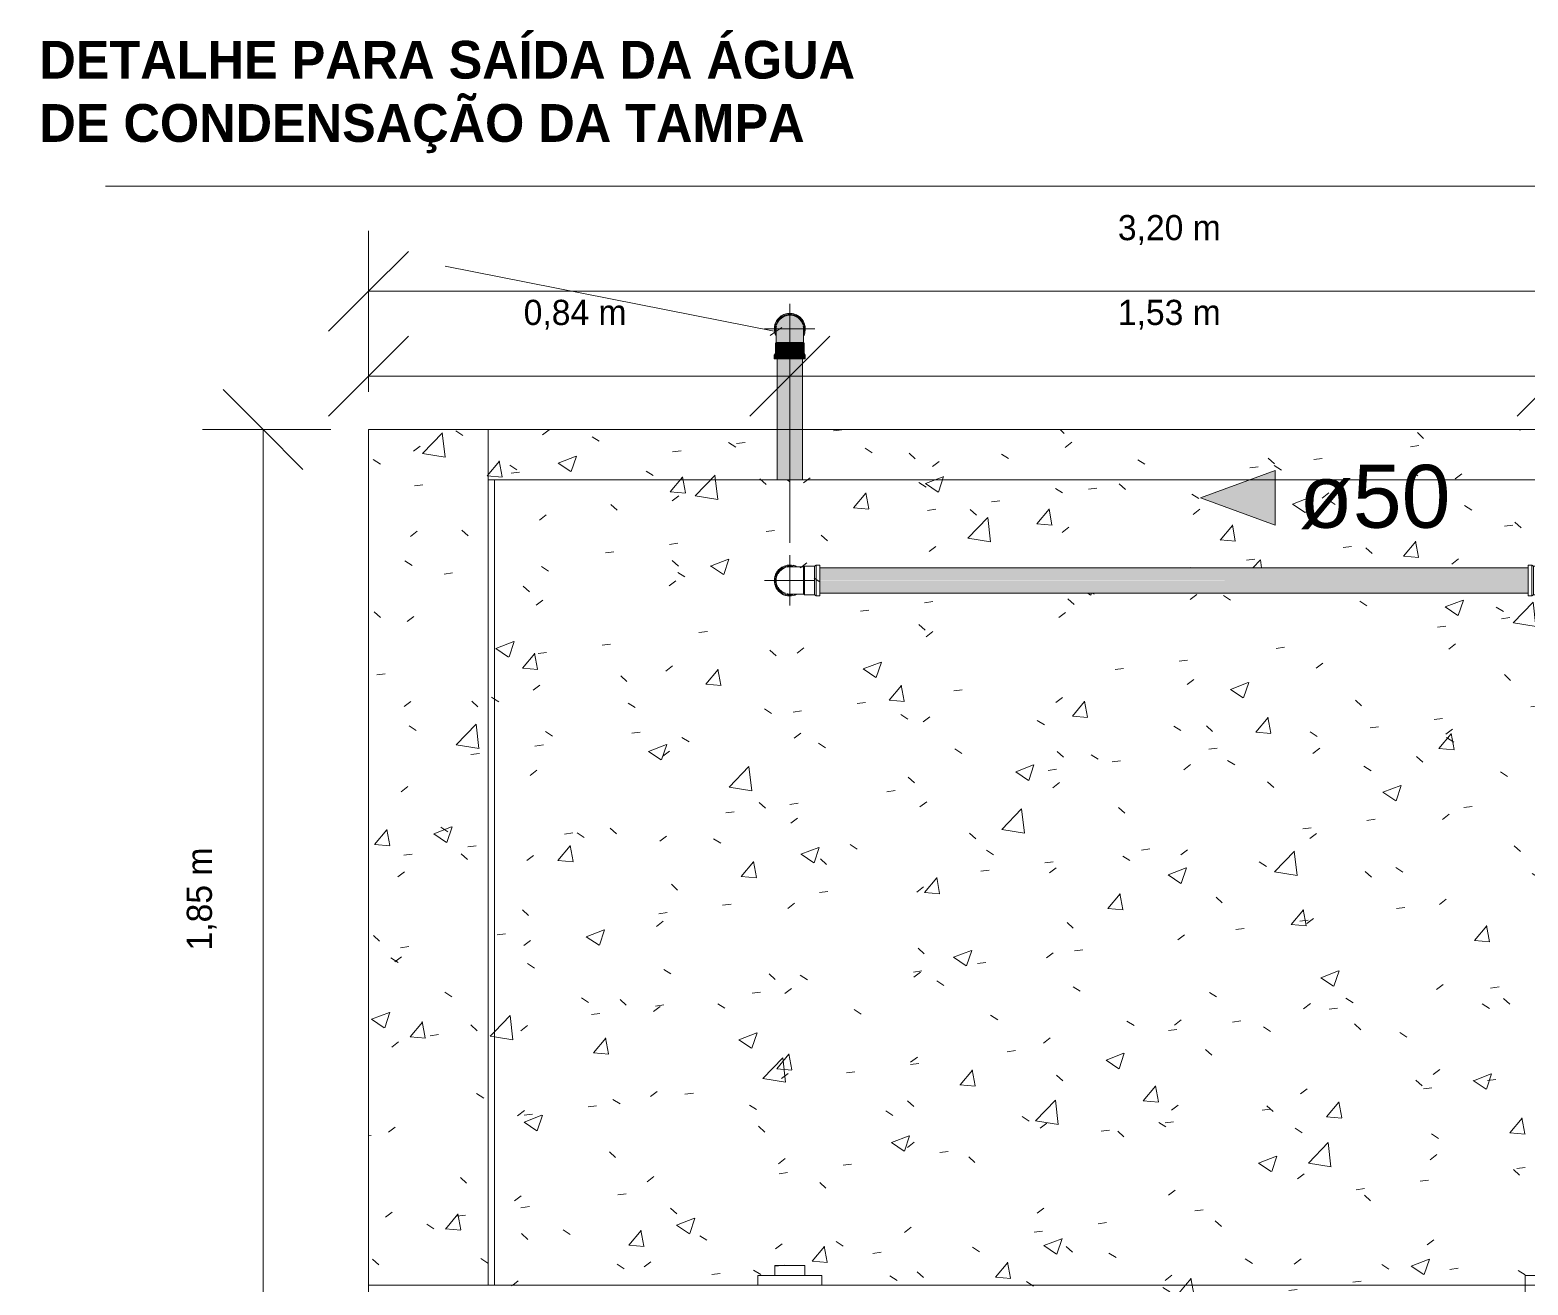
# Model space of a CAD drawing. Header units: metres. Extents: x 147 to 427, y -16 to 162.
# Drawn here: x 198.416 to 201.394, y 4.9 to 7.394 of the extents above; entities that cross this region are included whole.
import ezdxf

# ---------------------------------------------------------------- set-up
doc = ezdxf.new("R2010")
doc.units = ezdxf.units.M
for name, color, linetype, lineweight in [('A-ANNO-DIMS', 7, 'Continuous', 5), ('A-ANNO-DIMS-50', 7, 'Continuous', 5), ('A-DETL', 7, 'Continuous', 5), ('A-DETL-GENF', 7, 'Continuous', 5), ('A-WALL', 7, 'Continuous', 9), ('G-ANNO-TEXT', 7, 'Continuous', 5), ('P-PIPE', 7, 'Continuous', 5), ('P-PIPE-CNTR', 7, 'Continuous', 5), ('P-PIPE-IDEN', 7, 'Continuous', 5)]:
    doc.layers.add(name, color=color, linetype=linetype, lineweight=lineweight)
doc.layers.add('A-FLOR', color=7, linetype='Continuous', lineweight=9, true_color=0x007f00)
doc.styles.add('Arial_25', font='arial.ttf', dxfattribs={"height": 0.125})
doc.styles.add('Century Gothic', font='GOTHIC.TTF', dxfattribs={"height": 0.05})
doc.styles.add('Century Gothic_B_1', font='GOTHICB.TTF', dxfattribs={"height": 0.075})
doc.dimstyles.new('Setores_1_mm', dxfattribs={"dimscale": 0.3048, "dimtxt": 0.052208, "dimasz": 0.520833, "dimexe": 0.393701, "dimexo": 0.246063, "dimgap": 0.287073, "dimtad": 1, "dimrnd": 0.01, "dimzin": 0, "dimdsep": 46, "dimtxsty": 'Century Gothic', "dimblk1": 'OBLIQUE', "dimblk2": 'OBLIQUE', "dimsah": 1, "dimcen": 0.09, "dimazin": 0, "dimtfac": 1, "dimtdec": 4, "dimtix": 1, "dimtmove": 0, "dimatfit": 3, "dimfxl": 1, "dimtvp": 1, "dimtolj": 1, "dimtzin": 0, "dimarcsym": 2})
pattern_1 = [(50, (200.61668, 3.387), (0.364365, -0.031877), [0.0381, -0.4191]), (355, (200.6167, 3.387), (-0.070485, 0.382117), [0.03048, -0.33528]), (100.451, (200.64668, 3.385), (0.293886, 0.35023), [0.03238, -0.35618]), (46.184, (200.6167, 3.489), (0.54216, -0.084084), [0.05715, -0.62865]), (96.636, (200.6617, 3.482), (0.474805, 0.494854), [0.04857, -0.53427]), (351.184, (200.6167, 3.489), (0.47481, 0.49485), [0.04572, -0.50292]), (21, (200.66668, 3.464), (0.303226, -0.204528), [0.0381, -0.4191]), (326, (200.6667, 3.464), (0.123607, 0.36838), [0.03048, -0.33528]), (71.451, (200.69268, 3.447), (0.426833, 0.16384), [0.03238, -0.35618]), (37.5, (200.61668, 3.387), (0.0061807, 0.169108), [0.01676, -0.31445, 0.01676, -0.3236, -0.33655]), (37.5, (200.61668, 3.387), (0.0061807, 0.169108), [-0.67158, 0.01676, -0.31979]), (7.5, (200.61668, 3.387), (0.133641, 0.200358), [0.01676, -0.17729, 0.01676, -0.30683, -0.12827]), (7.5, (200.61668, 3.387), (0.133641, 0.200358), [-0.51765, 0.01676, -0.11151]), (327.5, (200.50268, 3.387), (0.2711816, -0.0114606), [0.01676, -0.11024, 0.01676, -0.37948, -0.52578]), (327.5, (200.50268, 3.387), (0.2711816, -0.0114606), [-0.52324, 0.01676, -0.50902]), (317.5, (200.45168, 3.387), (0.296258, 0.05085), [0.01676, -0.14834, 0.01676, -0.24638, -0.37338]), (317.5, (200.45168, 3.387), (0.296258, 0.05085), [-0.42824, 0.01676, -0.35662])]

# ---------------------------------------------------------------- blocks, each defined once
blk = doc.blocks.new('Joelho 45_90 - Agua Fria_Soldavel - MEP - Tigre - Standard-V123-FF')
at = {"layer": 'P-PIPE'}
for p, q in [((94.5086, 6.3286), (94.5069, 6.3271)), ((94.5069, 6.3271), (94.5069, 6.3)), ((94.5069, 6.3), (94.5069, 6.3271)), ((94.5286, 6.3286), (94.5086, 6.3286)), ((94.5086, 6.3), (94.5086, 6.3286)), ((94.5086, 6.3286), (94.5086, 6.3)), ((94.5316, 6.3307), (94.5286, 6.3286)), ((94.5286, 6.3286), (94.5286, 6.3)), ((94.5391, 6.3307), (94.5316, 6.3307)), ((94.5316, 6.3307), (94.5316, 6.3)), ((94.5391, 6.3), (94.5391, 6.3307)), ((94.5069, 6.3), (94.5069, 6.2728)), ((94.5069, 6.2728), (94.5069, 6.3)), ((94.5086, 6.2713), (94.5086, 6.3)), ((94.5086, 6.3), (94.5086, 6.2713)), ((94.5286, 6.3), (94.5286, 6.2713)), ((94.5316, 6.3), (94.5316, 6.2693)), ((94.5391, 6.2693), (94.5391, 6.3)), ((94.5069, 6.2728), (94.5086, 6.2713)), ((94.5086, 6.2713), (94.5286, 6.2713)), ((94.5286, 6.2713), (94.5316, 6.2693)), ((94.5316, 6.2693), (94.5391, 6.2693))]:
    blk.add_line(p, q, dxfattribs=at)
at = {"layer": 'P-PIPE', "flags": 128}
for points in [[(94.5069, 6.3271), (94.5058, 6.3271), (94.5047, 6.3271), (94.5036, 6.3271), (94.5025, 6.3271), (94.5014, 6.3271), (94.5003, 6.3271), (94.4993, 6.3271), (94.4982, 6.3271), (94.4972, 6.3271), (94.4962, 6.3271), (94.4952, 6.3271), (94.4942, 6.3271), (94.4932, 6.3271), (94.4923, 6.3271), (94.4914, 6.3271), (94.4905, 6.3271), (94.4896, 6.3271), (94.4888, 6.3271), (94.488, 6.3271), (94.4872, 6.3271), (94.4865, 6.3271), (94.4857, 6.3271), (94.4851, 6.3271), (94.4844, 6.3271), (94.4838, 6.3271), (94.4832, 6.3271), (94.4827, 6.3271), (94.4822, 6.3271), (94.4817, 6.3271), (94.4813, 6.3271), (94.4809, 6.3271), (94.4806, 6.3271), (94.4803, 6.3271), (94.4801, 6.3271), (94.4799, 6.3271), (94.4797, 6.3271), (94.4796, 6.3271), (94.4795, 6.3271), (94.4795, 6.3271), (94.4795, 6.3271)], [(94.4795, 6.2728), (94.4795, 6.2728), (94.4795, 6.2728), (94.4797, 6.2728), (94.4798, 6.2728), (94.48, 6.2728), (94.4802, 6.2728), (94.4805, 6.2728), (94.4808, 6.2728), (94.4812, 6.2728), (94.4816, 6.2728), (94.4821, 6.2728), (94.4826, 6.2728), (94.4831, 6.2728), (94.4836, 6.2728), (94.4842, 6.2728), (94.4849, 6.2728), (94.4856, 6.2728), (94.4863, 6.2728), (94.487, 6.2728), (94.4878, 6.2728), (94.4886, 6.2728), (94.4894, 6.2728), (94.4903, 6.2728), (94.4911, 6.2728), (94.4921, 6.2728), (94.493, 6.2728), (94.4939, 6.2728), (94.4949, 6.2728), (94.4959, 6.2728), (94.4969, 6.2728), (94.498, 6.2728), (94.499, 6.2728), (94.5001, 6.2728), (94.5011, 6.2728), (94.5022, 6.2728), (94.5033, 6.2728), (94.5044, 6.2728), (94.5055, 6.2728), (94.5066, 6.2728), (94.5069, 6.2728)]]:
    blk.add_lwpolyline(points, dxfattribs=at)
at = {"layer": 'P-PIPE'}
for radius, start, end in [(0.0307, 62.6936, 180), (0.0286, 71.7632, 180), (0.0286, 71.7632, 180), (0.0308, 143.3167, 156.6935), (0.0271, 150.0472, 180), (0.0272, 150.0472, 180), (0.0271, 105.6426, 150), (0.0271, 105.6426, 150), (0.0286, 137.9732, 143.3527), (0.0307, 101.9794, 138.0265), (0.0287, 96.6452, 102.0198), (0.0271, 88.66, 101.3657), (0.0271, 88.66, 101.3657), (0.0308, 83.3147, 96.6915), (0.0287, 77.975, 83.3533), (0.0308, 62.7359, 78.025), (0.0307, 161.9815, 180), (0.0307, 180, 198.0185), (0.0308, 180, 297.9187), (0.0286, 180, 288.2368), (0.0286, 180, 288.2368), (0.0307, 203.3065, 216.6833), (0.0286, 156.6447, 162.0207), (0.0286, 197.9793, 203.3553), (0.0272, 180, 209.9528), (0.0271, 180, 209.9528), (0.0271, 210, 254.3574), (0.0271, 210, 254.3574), (0.0286, 216.6473, 222.0268), (0.0307, 221.9735, 258.0206), (0.0286, 257.9802, 263.3548), (0.0272, 258.6343, 272.9545), (0.0271, 258.6343, 272.9545), (0.0307, 263.3085, 276.6853), (0.0287, 276.6467, 282.025), (0.0307, 281.975, 298.1215)]:
    blk.add_arc((94.4795, 6.3), radius, start, end, dxfattribs=at)
blk = doc.blocks.new('Te_Reducao - Agua Fria_Soldavel - MEP - Tigre - Standard-V124-FF')
at = {"layer": 'P-PIPE'}
for p, q in [((95.9546, 6.3307), (95.9471, 6.3307)), ((95.9471, 6.3307), (95.9471, 6.3)), ((95.9576, 6.3286), (95.9546, 6.3307)), ((95.9546, 6.3), (95.9546, 6.3307)), ((95.9835, 6.3286), (95.9576, 6.3286)), ((95.9576, 6.3), (95.9576, 6.3286)), ((95.9852, 6.3271), (95.9835, 6.3286)), ((95.9835, 6.3), (95.9835, 6.3286)), ((96.0045, 6.3271), (95.9852, 6.3271)), ((95.9852, 6.3271), (95.9852, 6.3271)), ((95.9852, 6.3), (95.9852, 6.3268)), ((96.0238, 6.3271), (96.0045, 6.3271)), ((96.0255, 6.3286), (96.0238, 6.3271)), ((96.0238, 6.3271), (96.0238, 6.3271)), ((96.0238, 6.3268), (96.0238, 6.3)), ((96.0514, 6.3286), (96.0255, 6.3286)), ((96.0255, 6.3286), (96.0255, 6.3)), ((96.0544, 6.3307), (96.0514, 6.3286)), ((96.0514, 6.3286), (96.0514, 6.3)), ((96.0619, 6.3307), (96.0544, 6.3307)), ((96.0544, 6.3307), (96.0544, 6.3)), ((96.0619, 6.3), (96.0619, 6.3307)), ((95.9471, 6.3), (95.9471, 6.2693)), ((95.9546, 6.2693), (95.9546, 6.3)), ((95.9576, 6.2713), (95.9576, 6.3)), ((95.9835, 6.2713), (95.9835, 6.3)), ((95.9852, 6.2732), (95.9852, 6.3)), ((96.0238, 6.3), (96.0238, 6.2732)), ((96.0255, 6.3), (96.0255, 6.2713)), ((96.0514, 6.3), (96.0514, 6.2713)), ((96.0544, 6.3), (96.0544, 6.2693)), ((96.0619, 6.2693), (96.0619, 6.3)), ((95.9471, 6.2693), (95.9546, 6.2693)), ((95.9546, 6.2693), (95.9576, 6.2713)), ((95.9576, 6.2713), (95.9835, 6.2713)), ((95.9835, 6.2713), (95.9852, 6.2728)), ((95.9852, 6.2728), (96.0045, 6.2728)), ((95.9852, 6.2728), (95.9852, 6.2729)), ((96.0045, 6.2728), (96.0238, 6.2728)), ((96.0238, 6.2728), (96.0255, 6.2713)), ((96.0238, 6.2729), (96.0238, 6.2728)), ((96.0255, 6.2713), (96.0514, 6.2713)), ((96.0514, 6.2713), (96.0544, 6.2693)), ((96.0544, 6.2693), (96.0619, 6.2693))]:
    blk.add_line(p, q, dxfattribs=at)
for radius, start, end in [(0.0308, 101.975, 117.8415), (0.0308, 62.429, 117.5804), (0.0287, 73.5694, 106.7213), (0.0287, 100, 104.6008), (0.0307, 83.3085, 96.6853), (0.0286, 75.4529, 80), (0.0307, 62.1585, 78.0206), (0.0308, 242.1585, 258.025), (0.0308, 242.4196, 297.571), (0.0287, 253.2787, 286.4306), (0.0286, 255.3992, 260), (0.0307, 263.3147, 276.6915), (0.0286, 280, 284.5471), (0.0307, 281.9794, 297.8415)]:
    blk.add_arc((96.0045, 6.3), radius, start, end, dxfattribs=at)
blk = doc.blocks.new('Joelho 45_90 - Agua Fria_Soldavel - MEP - Tigre - Standard-V128-FF')
at = {"layer": 'P-PIPE', "true_color": 0x69503c}
h = blk.add_hatch(color=27, dxfattribs=at)
h.paths.add_polyline_path([(94.4524, 6.7856), (94.4522, 6.7864), (94.4524, 6.7857)])
h.paths.add_polyline_path([(94.5097, 6.7965), (94.5101, 6.8009), (94.5097, 6.7995)])
h.paths.add_polyline_path([(94.5094, 6.8064), (94.5092, 6.808), (94.5092, 6.8069)])
h.paths.add_polyline_path([(94.4977, 6.8245), (94.493, 6.8274), (94.4948, 6.8261), (94.4971, 6.8248)])
h.paths.add_polyline_path([(94.4889, 6.8291), (94.4863, 6.8299), (94.4884, 6.8292)])
at = {"layer": 'P-PIPE'}
for p, q in [((94.4508, 6.7704), (94.4508, 6.7509)), ((94.5081, 6.7509), (94.5081, 6.7704)), ((94.4508, 6.7509), (94.4487, 6.7479)), ((94.4487, 6.7479), (94.4487, 6.7404)), ((94.4487, 6.7479), (94.4492, 6.7479)), ((94.4508, 6.7509), (94.4512, 6.7509)), ((94.5077, 6.7509), (94.5081, 6.7509)), ((94.5102, 6.7479), (94.5081, 6.7509)), ((94.5097, 6.7479), (94.5102, 6.7479)), ((94.5102, 6.7404), (94.5102, 6.7479))]:
    blk.add_line(p, q, dxfattribs=at)
at = {"layer": 'P-PIPE', "flags": 128}
blk.add_lwpolyline([(94.4523, 6.7816), (94.4523, 6.7823), (94.4523, 6.7833), (94.4523, 6.7843), (94.4523, 6.7853), (94.4523, 6.7859)], dxfattribs=at)
at = {"layer": 'P-PIPE'}
for radius, start, end in [(0.0307, 131.9735, 168.0206), (0.0307, 113.3065, 126.6833), (0.0307, 90, 108.0185), (0.0307, 73.0835, 90), (0.0307, 53.3167, 66.6935), (0.0308, 11.9794, 48.0265), (0.0307, 173.3085, 186.6853), (0.0307, 191.975, 208.1215), (0.0308, 332.7359, 348.025), (0.0308, 353.3147, 6.6915)]:
    blk.add_arc((94.4795, 6.8), radius, start, end, dxfattribs=at)
blk = doc.blocks.new('Joelho 45_90 - Agua Fria_Soldavel - MEP - Tigre - Standard-V129-FF')
at = {"layer": 'P-PIPE', "true_color": 0x69503c}
for points in [[(94.4524, 6.7857), (94.4523, 6.7913), (94.4512, 6.795), (94.4518, 6.8074), (94.4559, 6.816), (94.461, 6.822), (94.4722, 6.8277), (94.4795, 6.8286), (94.4795, 6.8307), (94.4685, 6.8286), (94.459, 6.8227), (94.4523, 6.8139), (94.4492, 6.805), (94.4498, 6.7931), (94.4524, 6.7857)], [(94.4524, 6.791), (94.4526, 6.8023), (94.4539, 6.8086), (94.457, 6.8149), (94.4618, 6.8204), (94.4674, 6.8241), (94.473, 6.8263), (94.4795, 6.8277), (94.4792, 6.8286), (94.4702, 6.8269), (94.4634, 6.8235), (94.4579, 6.8186), (94.4538, 6.8124), (94.4517, 6.8065), (94.4509, 6.7995), (94.4524, 6.791)], [(94.4648, 6.7726), (94.4795, 6.7728), (94.4795, 6.8271), (94.4706, 6.8255), (94.4645, 6.8224), (94.4594, 6.8181), (94.4553, 6.812), (94.4529, 6.8048), (94.4524, 6.7916), (94.4523, 6.7794), (94.4523, 6.7726), (94.4603, 6.7726)], [(94.5066, 6.786), (94.5097, 6.795), (94.5092, 6.8069), (94.5057, 6.8159), (94.4982, 6.8241), (94.4884, 6.8292), (94.4795, 6.8307), (94.4797, 6.8286), (94.4893, 6.8269), (94.4997, 6.8203), (94.5051, 6.8124), (94.5077, 6.805), (94.5071, 6.7926), (94.5063, 6.7896), (94.5066, 6.7864)], [(94.4875, 6.7726), (94.5066, 6.7728), (94.506, 6.8045), (94.5051, 6.8085), (94.5026, 6.814), (94.4971, 6.8204), (94.493, 6.8235), (94.4848, 6.8265), (94.4795, 6.8267), (94.4797, 6.7726), (94.4874, 6.7726)], [(94.5065, 6.7994), (94.5066, 6.8), (94.5065, 6.7995)], [(94.4508, 6.7709), (94.4795, 6.7713), (94.4794, 6.7726), (94.4523, 6.7726), (94.4512, 6.7713)], [(94.461, 6.7509), (94.4795, 6.7509), (94.4795, 6.7709), (94.4508, 6.7704), (94.4518, 6.7509), (94.4597, 6.7509)], [(94.506, 6.7709), (94.5077, 6.7714), (94.5059, 6.7726), (94.4795, 6.7726), (94.4798, 6.7709), (94.5046, 6.7709)], [(94.4938, 6.7509), (94.5077, 6.7509), (94.5077, 6.7709), (94.4795, 6.7704), (94.4795, 6.7509), (94.4936, 6.7509)], [(94.4789, 6.7479), (94.4795, 6.7479), (94.479, 6.7509), (94.451, 6.7506), (94.4498, 6.7479), (94.4779, 6.7479)], [(94.506, 6.7479), (94.5097, 6.7479), (94.5071, 6.7509), (94.4795, 6.7509), (94.4795, 6.7479), (94.5058, 6.7479)], [(94.4874, 6.7404), (94.5102, 6.7404), (94.5092, 6.7479), (94.4795, 6.7479), (94.4795, 6.7404), (94.4859, 6.7404)]]:
    blk.add_hatch(color=27, dxfattribs=at).paths.add_polyline_path(points)
h = blk.add_hatch(color=27, dxfattribs=at)
h.paths.add_polyline_path([(94.5063, 6.7905), (94.5062, 6.7918), (94.5062, 6.7918)])
h.paths.add_polyline_path([(94.5065, 6.791), (94.5073, 6.7935), (94.5081, 6.8), (94.5066, 6.8087), (94.503, 6.816), (94.4986, 6.8211), (94.4922, 6.8255), (94.4859, 6.8278), (94.4795, 6.8286), (94.4795, 6.8271), (94.4884, 6.8254), (94.4944, 6.8224), (94.4998, 6.8177), (94.5036, 6.812), (94.5059, 6.8053), (94.5065, 6.7935), (94.5065, 6.7915)])
h = blk.add_hatch(color=27, dxfattribs=at)
h.paths.add_polyline_path([(94.4528, 6.7479), (94.4528, 6.7479), (94.4528, 6.7479)])
h.paths.add_polyline_path([(94.4487, 6.7404), (94.4795, 6.7404), (94.4789, 6.7479), (94.4492, 6.7479), (94.4488, 6.7413)])
at = {"layer": 'P-PIPE'}
for p, q in [((94.4523, 6.7726), (94.4508, 6.7709)), ((94.4508, 6.7709), (94.4795, 6.7709)), ((94.4508, 6.7709), (94.4508, 6.7509)), ((94.4795, 6.7709), (94.4508, 6.7709)), ((94.4721, 6.7726), (94.4523, 6.7726)), ((94.4523, 6.7726), (94.4721, 6.7726)), ((94.4795, 6.7726), (94.4724, 6.7726)), ((94.4724, 6.7726), (94.4795, 6.7726)), ((94.5066, 6.7726), (94.4795, 6.7726)), ((94.4795, 6.7726), (94.5066, 6.7726)), ((94.4795, 6.7709), (94.5081, 6.7709)), ((94.5081, 6.7709), (94.4795, 6.7709)), ((94.5081, 6.7709), (94.5066, 6.7726)), ((94.5081, 6.7509), (94.5081, 6.7709)), ((94.4508, 6.7509), (94.4487, 6.7479)), ((94.4487, 6.7479), (94.4487, 6.7404)), ((94.4795, 6.7479), (94.4487, 6.7479)), ((94.4487, 6.7404), (94.4795, 6.7404)), ((94.4795, 6.7509), (94.4508, 6.7509)), ((94.5081, 6.7509), (94.4795, 6.7509)), ((94.5102, 6.7479), (94.4795, 6.7479)), ((94.4795, 6.7404), (94.5102, 6.7404)), ((94.5102, 6.7479), (94.5081, 6.7509)), ((94.5102, 6.7404), (94.5102, 6.7479))]:
    blk.add_line(p, q, dxfattribs=at)
at = {"layer": 'P-PIPE', "flags": 128}
for points in [[(94.4523, 6.8), (94.4523, 6.8), (94.4523, 6.7999), (94.4523, 6.7998), (94.4523, 6.7997), (94.4523, 6.7995), (94.4523, 6.7992), (94.4523, 6.7989), (94.4523, 6.7986), (94.4523, 6.7982), (94.4523, 6.7978), (94.4523, 6.7974), (94.4523, 6.7969), (94.4523, 6.7964), (94.4523, 6.7958), (94.4523, 6.7952), (94.4523, 6.7946), (94.4523, 6.7939), (94.4523, 6.7932), (94.4523, 6.7925), (94.4523, 6.7917), (94.4523, 6.7909), (94.4523, 6.7901), (94.4523, 6.7892), (94.4523, 6.7883), (94.4523, 6.7874), (94.4523, 6.7865), (94.4523, 6.7855), (94.4523, 6.7845), (94.4523, 6.7835), (94.4523, 6.7825), (94.4523, 6.7815), (94.4523, 6.7805), (94.4523, 6.7794), (94.4523, 6.7783), (94.4523, 6.7773), (94.4523, 6.7762), (94.4523, 6.7751), (94.4523, 6.774), (94.4523, 6.7729), (94.4523, 6.7726)], [(94.5066, 6.7726), (94.5066, 6.7737), (94.5066, 6.7748), (94.5066, 6.7759), (94.5066, 6.777), (94.5066, 6.778), (94.5066, 6.7791), (94.5066, 6.7802), (94.5066, 6.7812), (94.5066, 6.7823), (94.5066, 6.7833), (94.5066, 6.7843), (94.5066, 6.7853), (94.5066, 6.7862), (94.5066, 6.7872), (94.5066, 6.7881), (94.5066, 6.789), (94.5066, 6.7898), (94.5066, 6.7907), (94.5066, 6.7915), (94.5066, 6.7923), (94.5066, 6.793), (94.5066, 6.7937), (94.5066, 6.7944), (94.5066, 6.795), (94.5066, 6.7957), (94.5066, 6.7962), (94.5066, 6.7968), (94.5066, 6.7973), (94.5066, 6.7977), (94.5066, 6.7981), (94.5066, 6.7985), (94.5066, 6.7988), (94.5066, 6.7991), (94.5066, 6.7994), (94.5066, 6.7996), (94.5066, 6.7998), (94.5066, 6.7999), (94.5066, 6.8), (94.5066, 6.8), (94.5066, 6.8)]]:
    blk.add_lwpolyline(points, dxfattribs=at)
at = {"layer": 'P-PIPE'}
for radius, start, end in [(0.0307, 90, 207.9187), (0.0307, 131.9735, 168.0206), (0.0286, 90, 199.3584), (0.0286, 90, 199.3584), (0.0271, 105.6426, 165), (0.0272, 105.6426, 165), (0.0287, 126.6473, 132.0268), (0.0308, 113.3065, 126.6833), (0.0286, 107.9793, 113.3553), (0.0308, 90, 108.0185), (0.0272, 90, 105), (0.0272, 90, 105), (0.0308, 73.0835, 90), (0.0308, 332.6936, 90), (0.0286, 341.5844, 90), (0.0287, 341.5844, 90), (0.0272, 15, 90), (0.0272, 15, 90), (0.0287, 66.6447, 71.8108), (0.0308, 53.3167, 66.6935), (0.0287, 47.9732, 53.3527), (0.0308, 11.9794, 48.0265), (0.0307, 173.3085, 186.6853), (0.0307, 191.975, 208.1215), (0.0286, 167.9802, 173.3548), (0.0286, 186.6467, 192.025), (0.0271, 168.6343, 182.9545), (0.0271, 168.6343, 182.9545), (0.0272, 358.9858, 11.3657), (0.0272, 358.9858, 11.3657), (0.0308, 332.7359, 348.025), (0.0287, 6.6452, 12.0198), (0.0287, 347.975, 353.3533), (0.0308, 353.3147, 6.6915)]:
    blk.add_arc((94.4795, 6.8), radius, start, end, dxfattribs=at)
blk = doc.blocks.new('AQ_PVC-U Sch80_Flange Fêmea - Standard-3877218-FF')
at = {"layer": 'P-PIPE'}
for p, q in [((94.416, 4.919), (94.416, 4.9)), ((94.4795, 4.919), (94.416, 4.919)), ((94.4495, 4.9389), (94.4495, 4.919)), ((94.4795, 4.9389), (94.4495, 4.9389)), ((94.5095, 4.9389), (94.4795, 4.9389)), ((94.543, 4.919), (94.4795, 4.919)), ((94.5095, 4.919), (94.5095, 4.9389)), ((94.543, 4.9), (94.543, 4.919)), ((94.416, 4.9), (94.4795, 4.9)), ((94.4795, 4.9), (94.543, 4.9))]:
    blk.add_line(p, q, dxfattribs=at)
blk = doc.blocks.new('AQ_PVC-U Sch80_Flange Macho - Standard-V133-FF')
at = {"layer": 'P-PIPE'}
for p, q in [((95.98, 4.9477), (95.98, 4.9389)), ((96.0045, 4.9477), (95.98, 4.9477)), ((96.029, 4.9477), (96.0045, 4.9477)), ((96.029, 4.9389), (96.029, 4.9477)), ((95.941, 4.9), (95.941, 4.881)), ((96.0045, 4.9), (95.941, 4.9)), ((96.068, 4.9), (96.0045, 4.9)), ((96.068, 4.881), (96.068, 4.9)), ((95.941, 4.881), (96.0045, 4.881)), ((96.0045, 4.881), (96.068, 4.881))]:
    blk.add_line(p, q, dxfattribs=at)
blk = doc.blocks.new('DIMBLOCK112-FF')
at = {"layer": 'A-ANNO-DIMS-50', "lineweight": 25}
for p, q in [((198.879, 6.6), (198.7996, 6.6794)), ((198.879, 6.6), (198.9584, 6.5206)), ((198.879, 4.75), (198.7996, 4.8294)), ((198.879, 4.75), (198.9584, 4.6706))]:
    blk.add_line(p, q, dxfattribs=at)
at = {"layer": 'A-ANNO-DIMS-50'}
for p, q in [((198.879, 6.6), (198.759, 6.6)), ((198.879, 4.75), (198.879, 6.6)), ((198.879, 6.6), (199.0136, 6.6)), ((198.879, 4.75), (198.759, 4.75)), ((198.879, 4.75), (199.4136, 4.75))]:
    blk.add_line(p, q, dxfattribs=at)
at = {"layer": 'A-ANNO-DIMS-50', "color": 0, "insert": (198.7274, 5.5648), "char_height": 0.05, "width": 0.264523, "attachment_point": 1, "rotation": 90, "line_spacing_factor": 0.984502, "style": 'Century Gothic'}
blk.add_mtext('1,85 m', dxfattribs=at)
blk = doc.blocks.new('_Oblique')
at = {"color": 0, "linetype": 'ByBlock', "lineweight": -2}
blk.add_line((-0.5, -0.5), (0.5, 0.5), dxfattribs=at)
blk = doc.blocks.new('DIMBLOCK114-FF')
at = {"layer": 'A-ANNO-DIMS-50'}
for p, q in [((199.0886, 6.8746), (199.0886, 6.9946)), ((202.2886, 6.8746), (202.2886, 6.9946)), ((199.0886, 6.8746), (202.2886, 6.8746)), ((199.0886, 6.8746), (199.0886, 6.675)), ((202.2886, 6.8746), (202.2886, 6.675))]:
    blk.add_line(p, q, dxfattribs=at)
at = {"layer": 'A-ANNO-DIMS-50', "lineweight": 25}
for p, q in [((199.0886, 6.8746), (199.168, 6.954)), ((202.2886, 6.8746), (202.368, 6.954)), ((199.0886, 6.8746), (199.0093, 6.7952)), ((202.2886, 6.8746), (202.2093, 6.7952))]:
    blk.add_line(p, q, dxfattribs=at)
at = {"layer": 'A-ANNO-DIMS-50', "color": 0, "insert": (200.5784, 7.0262), "char_height": 0.05, "width": 0.264523, "attachment_point": 1, "line_spacing_factor": 0.984502, "style": 'Century Gothic'}
blk.add_mtext('3,20 m', dxfattribs=at)
blk = doc.blocks.new('DIMBLOCK115-FF')
at = {"layer": 'A-ANNO-DIMS-50'}
for p, q in [((199.0886, 6.7061), (199.0886, 6.8261)), ((199.9261, 6.7061), (199.9261, 6.8261)), ((199.0886, 6.7061), (199.9261, 6.7061)), ((199.0886, 6.7061), (199.0886, 6.675)), ((199.9261, 6.7061), (199.9261, 6.375))]:
    blk.add_line(p, q, dxfattribs=at)
at = {"layer": 'A-ANNO-DIMS-50', "lineweight": 25}
for p, q in [((199.0886, 6.7061), (199.168, 6.7855)), ((199.9261, 6.7061), (200.0055, 6.7855)), ((199.0886, 6.7061), (199.0093, 6.6267)), ((199.9261, 6.7061), (199.8468, 6.6267))]:
    blk.add_line(p, q, dxfattribs=at)
at = {"layer": 'A-ANNO-DIMS-50', "color": 0, "insert": (199.3972, 6.8577), "char_height": 0.05, "width": 0.264523, "attachment_point": 1, "line_spacing_factor": 0.984502, "style": 'Century Gothic'}
blk.add_mtext('0,84 m', dxfattribs=at)
blk = doc.blocks.new('DIMBLOCK116-FF')
at = {"layer": 'A-ANNO-DIMS-50'}
for p, q in [((199.9261, 6.7061), (199.9261, 6.8261)), ((201.4511, 6.7061), (201.4511, 6.8261)), ((199.9261, 6.7061), (201.4511, 6.7061)), ((199.9261, 6.7061), (199.9261, 6.375)), ((201.4511, 6.7061), (201.4511, 6.375))]:
    blk.add_line(p, q, dxfattribs=at)
at = {"layer": 'A-ANNO-DIMS-50', "lineweight": 25}
for p, q in [((199.9261, 6.7061), (200.0055, 6.7855)), ((201.4511, 6.7061), (201.5305, 6.7855)), ((199.9261, 6.7061), (199.8468, 6.6267)), ((201.4511, 6.7061), (201.3718, 6.6267))]:
    blk.add_line(p, q, dxfattribs=at)
at = {"layer": 'A-ANNO-DIMS-50', "color": 0, "insert": (200.5784, 6.8577), "char_height": 0.05, "width": 0.264523, "attachment_point": 1, "line_spacing_factor": 0.984502, "style": 'Century Gothic'}
blk.add_mtext('1,53 m', dxfattribs=at)
blk = doc.blocks.new('DIMBLOCK117-FF')
at = {"layer": 'A-ANNO-DIMS-50'}
for p, q in [((201.4511, 6.7061), (201.4511, 6.8261)), ((202.2886, 6.7061), (202.2886, 6.8261)), ((201.4511, 6.7061), (202.2886, 6.7061)), ((201.4511, 6.7061), (201.4511, 6.375)), ((202.2886, 6.7061), (202.2886, 6.675))]:
    blk.add_line(p, q, dxfattribs=at)
at = {"layer": 'A-ANNO-DIMS-50', "lineweight": 25}
for p, q in [((201.4511, 6.7061), (201.5305, 6.7855)), ((202.2886, 6.7061), (202.368, 6.7855)), ((201.4511, 6.7061), (201.3718, 6.6267)), ((202.2886, 6.7061), (202.2093, 6.6267))]:
    blk.add_line(p, q, dxfattribs=at)
at = {"layer": 'A-ANNO-DIMS-50', "color": 0, "insert": (201.7597, 6.8577), "char_height": 0.05, "width": 0.264523, "attachment_point": 1, "line_spacing_factor": 0.984502, "style": 'Century Gothic'}
blk.add_mtext('0,84 m', dxfattribs=at)
blk = doc.blocks.new('Anotacao_Tuboseta - Fluxo 2-2612755-FF')
at = {"layer": 'P-PIPE-IDEN'}
blk.add_hatch(color=256, dxfattribs=at).paths.add_polyline_path([(95.4442, 6.4102), (95.2956, 6.4643), (95.4442, 6.5184)])
for p, q in [((95.4442, 6.5184), (95.2956, 6.4643)), ((95.4442, 6.4102), (95.4442, 6.5184)), ((95.2956, 6.4643), (95.4442, 6.4102))]:
    blk.add_line(p, q, dxfattribs=at)

msp = doc.modelspace()

# ---------------------------------------------------------------- hatches: boundary and pattern name
at = {"layer": 'A-DETL-GENF', "true_color": 0x808080}
h = msp.add_hatch(dxfattribs=at)
h.set_pattern_fill('FP_5', color=8, style=0, pattern_type=2)
h.set_pattern_definition(pattern_1)
h.paths.add_polyline_path([(199.9896, 4.9), (201.3876, 4.9), (201.3876, 4.919), (201.4211, 4.919), (201.4211, 4.9389), (201.4266, 4.9389), (201.427, 4.9477), (201.4756, 4.9477), (201.4761, 4.9389), (201.4811, 4.9389), (201.4811, 4.919), (201.5146, 4.919), (201.5146, 4.9), (202.0382, 4.9), (202.0378, 6.2556), (202.0188, 6.2679), (201.9939, 6.2729), (201.9922, 6.2714), (201.9659, 6.2711), (201.9633, 6.2693), (201.9558, 6.2693), (201.9558, 6.275), (201.5085, 6.275), (201.5085, 6.2693), (201.5002, 6.2703), (201.498, 6.2718), (201.4719, 6.2718), (201.4704, 6.2729), (201.4647, 6.2727), (201.4558, 6.2697), (201.4447, 6.2701), (201.4358, 6.2729), (201.4315, 6.2729), (201.4301, 6.2715), (201.4038, 6.2715), (201.4012, 6.2697), (201.3937, 6.2697), (201.3937, 6.275), (199.9857, 6.275), (199.9857, 6.2693), (199.9774, 6.2703), (199.9752, 6.2718), (199.9547, 6.2718), (199.9533, 6.2729), (199.9386, 6.2723), (199.9311, 6.2697), (199.9208, 6.2697), (199.9096, 6.2744), (199.9018, 6.2816), (199.8971, 6.2902), (199.8954, 6.3), (199.898, 6.3118), (199.9032, 6.3203), (199.9122, 6.3272), (199.9221, 6.3303), (199.9326, 6.3299), (199.9418, 6.3271), (199.9541, 6.3277), (199.9552, 6.3287), (199.9759, 6.3287), (199.9782, 6.3303), (199.9857, 6.3303), (199.9857, 6.325), (201.3937, 6.325), (201.3943, 6.3307), (201.4021, 6.3297), (201.4044, 6.3282), (201.4303, 6.3282), (201.4318, 6.3271), (201.4376, 6.3273), (201.447, 6.3303), (201.4576, 6.3299), (201.4665, 6.3271), (201.4707, 6.3271), (201.4724, 6.3285), (201.4984, 6.3285), (201.501, 6.3303), (201.5085, 6.3303), (201.5085, 6.325), (201.9558, 6.325), (201.9558, 6.3308), (201.9633, 6.3308), (201.9663, 6.3287), (201.9922, 6.3287), (201.9942, 6.3271), (202.0109, 6.325), (202.0177, 6.3241), (202.0329, 6.3206), (202.0382, 6.3181), (202.0382, 6.5), (202.0508, 6.5), (202.0508, 6.312), (202.0655, 6.3039), (202.0931, 6.2759), (202.1057, 6.2519), (202.1098, 6.2429), (202.1137, 6.222), (202.1156, 6.2067), (202.1165, 6.2045), (202.1173, 6.2036), (202.1175, 6.1773), (202.1194, 6.1747), (202.1194, 6.1672), (202.1136, 6.1672), (202.1136, 4.9), (202.2886, 4.9), (202.2886, 6.6), (201.4761, 6.6), (201.4761, 6.5), (201.4261, 6.5), (201.4261, 6.6), (199.9511, 6.6), (199.9511, 6.5), (199.9011, 6.5), (199.9011, 6.6), (199.0886, 6.6), (199.0886, 4.9), (199.3265, 4.9), (199.3265, 6.5), (199.3391, 6.5), (199.3391, 4.9), (199.8626, 4.9), (199.8626, 4.919), (199.8961, 4.919), (199.8961, 4.9389), (199.9561, 4.9389), (199.9561, 4.919), (199.9896, 4.919)])
h.paths.add_polyline_path([(202.0581, 4.9), (202.0636, 4.9), (202.0636, 6.1672), (202.0579, 6.1672), (202.0579, 6.1747), (202.06, 6.1777), (202.06, 6.2036), (202.0615, 6.2053), (202.0556, 6.2322), (202.0508, 6.2395), (202.0508, 4.9)])
h.paths.add_polyline_path([(202.1156, 6.2036), (202.1156, 6.2041), (202.1151, 6.2041)])
h.paths.add_polyline_path([(199.9311, 6.2718), (199.9311, 6.272), (199.9294, 6.2718)])
h = msp.add_hatch(dxfattribs=at)
h.set_pattern_fill('FP_5', color=8, style=0, pattern_type=2)
h.set_pattern_definition(pattern_1)
h.paths.add_polyline_path([(199.3391, 4.9), (199.3391, 6.5), (199.3265, 6.5), (199.3265, 4.9)])
h = msp.add_hatch(dxfattribs=at)
h.set_pattern_fill('FP_5', color=8, style=0, pattern_type=2)
h.set_pattern_definition(pattern_1)
h.paths.add_polyline_path([(201.9605, 0.7692), (201.9633, 0.7692), (201.9663, 0.7713), (201.9922, 0.7713), (201.9941, 0.7729), (202.0106, 0.7749), (202.0149, 0.7753), (202.0329, 0.7794), (202.047, 0.7859), (202.0661, 0.7967), (202.0934, 0.8247), (202.1057, 0.8481), (202.1099, 0.8576), (202.1137, 0.878), (202.115, 0.8896), (202.1165, 0.8955), (202.1173, 0.8964), (202.1175, 0.9227), (202.1194, 0.9253), (202.1194, 0.9328), (202.0579, 0.9328), (202.0579, 0.9253), (202.06, 0.9223), (202.06, 0.8964), (202.0614, 0.8944), (202.0563, 0.8688), (202.0425, 0.8482), (202.0402, 0.8459), (202.0188, 0.8321), (201.9939, 0.8271), (201.9922, 0.8287), (201.9659, 0.8289), (201.9633, 0.8308), (201.9558, 0.8308), (201.9558, 0.7692)])
h.paths.add_polyline_path([(202.1148, 0.8947), (202.1142, 0.8947), (202.115, 0.8951)])
h.paths.add_polyline_path([(199.9264, 3.55), (199.935, 3.5513), (199.9423, 3.5545), (199.9481, 3.559), (199.9535, 3.5666), (199.9561, 3.5728), (199.9571, 3.5807), (199.9561, 3.5887), (199.9535, 3.5961), (199.954, 3.6087), (199.955, 3.6098), (199.955, 3.6305), (199.9567, 3.6328), (199.9567, 3.6403), (199.8956, 3.6403), (199.8967, 3.632), (199.8982, 3.6298), (199.8982, 3.6094), (199.8992, 3.6081), (199.8993, 3.595), (199.8965, 3.5872), (199.8956, 3.5807), (199.8967, 3.5728), (199.9001, 3.5648), (199.9046, 3.559), (199.911, 3.5541), (199.919, 3.551), (199.9246, 3.5502)])
h.paths.add_polyline_path([(201.4514, 3.55), (201.4593, 3.551), (201.4673, 3.5545), (201.4731, 3.559), (201.4785, 3.5666), (201.4811, 3.5728), (201.4821, 3.5807), (201.4811, 3.5887), (201.4785, 3.5961), (201.479, 3.6087), (201.48, 3.6098), (201.48, 3.6305), (201.4817, 3.633), (201.4817, 3.6403), (201.4206, 3.6403), (201.4217, 3.632), (201.4232, 3.6298), (201.4232, 3.6094), (201.4242, 3.6081), (201.4243, 3.595), (201.4217, 3.5887), (201.4206, 3.5807), (201.4217, 3.5728), (201.4251, 3.5648), (201.4296, 3.559), (201.436, 3.5541), (201.444, 3.551), (201.4496, 3.5502)])
h.paths.add_polyline_path([(199.9264, 3.5557), (199.9184, 3.5572), (199.9139, 3.5591), (199.9087, 3.5631), (199.9042, 3.5696), (199.9021, 3.575), (199.9014, 3.5807), (199.9029, 3.5888), (199.9047, 3.5932), (199.9104, 3.5997), (199.9146, 3.6027), (199.9199, 3.6049), (199.9264, 3.6057), (199.9331, 3.6048), (199.94, 3.6015), (199.9441, 3.5984), (199.9487, 3.5915), (199.9505, 3.5872), (199.9513, 3.5799), (199.9499, 3.5728), (199.948, 3.5682), (199.9441, 3.5631), (199.9373, 3.5585), (199.9314, 3.5564), (199.9267, 3.5558)])
h.paths.add_polyline_path([(201.4514, 3.5557), (201.4429, 3.5574), (201.4389, 3.5591), (201.4337, 3.5631), (201.4292, 3.5696), (201.4271, 3.575), (201.4264, 3.5807), (201.4279, 3.5888), (201.4297, 3.5932), (201.4354, 3.5997), (201.4396, 3.6027), (201.4449, 3.6049), (201.4514, 3.6057), (201.4591, 3.6044), (201.465, 3.6015), (201.4691, 3.5984), (201.4737, 3.5915), (201.4755, 3.5872), (201.4764, 3.5807), (201.4753, 3.5739), (201.473, 3.5682), (201.4691, 3.5631), (201.4623, 3.5585), (201.4564, 3.5564), (201.4517, 3.5558)])
h.paths.add_polyline_path([(199.9512, 3.6288), (199.9512, 3.6288), (199.9512, 3.6298)])
h.paths.add_polyline_path([(201.9558, 6.2846), (201.9558, 6.2846), (201.9601, 6.2875)])
h.paths.add_polyline_path([(202.1153, 6.1672), (202.1194, 6.1672), (202.1194, 6.1747), (202.1173, 6.1777), (202.1173, 6.2036), (202.1158, 6.2053), (202.1137, 6.222), (202.1133, 6.2263), (202.1092, 6.2443), (202.1028, 6.2584), (202.092, 6.2775), (202.0639, 6.3048), (202.0405, 6.3171), (202.0311, 6.3213), (202.0104, 6.3251), (201.9991, 6.3263), (201.9939, 6.3272), (201.9922, 6.3287), (201.9659, 6.3289), (201.9633, 6.3308), (201.9558, 6.3308), (201.9558, 6.2693), (201.9633, 6.2693), (201.9663, 6.2714), (201.9922, 6.2714), (201.9939, 6.2729), (202.021, 6.2669), (202.0425, 6.2518), (202.0564, 6.2311), (202.0615, 6.2053), (202.06, 6.2036), (202.0597, 6.1773), (202.0579, 6.1747), (202.0579, 6.1672), (202.1136, 6.1672)])
h.paths.add_polyline_path([(202.1163, 6.2036), (202.1151, 6.2041), (202.1158, 6.2039)])
h.paths.add_polyline_path([(199.9857, 6.2693), (199.9857, 6.3308), (199.9774, 6.3297), (199.9752, 6.3282), (199.9547, 6.3282), (199.9535, 6.3272), (199.9386, 6.3277), (199.9311, 6.3303), (199.9197, 6.3299), (199.9108, 6.3266), (199.902, 6.3187), (199.8972, 6.3105), (199.8954, 6.3), (199.8972, 6.2895), (199.9032, 6.2797), (199.9122, 6.2729), (199.9212, 6.2697), (199.9326, 6.2701), (199.9418, 6.2729), (199.9541, 6.2723), (199.9552, 6.2714), (199.9759, 6.2714), (199.9782, 6.2697)])
h.paths.add_polyline_path([(201.5085, 6.2693), (201.5085, 6.3308), (201.5002, 6.3297), (201.498, 6.3282), (201.4719, 6.3282), (201.4704, 6.3271), (201.4647, 6.3273), (201.4558, 6.3303), (201.4447, 6.3299), (201.4358, 6.3271), (201.4315, 6.3271), (201.4301, 6.3285), (201.4039, 6.3285), (201.4012, 6.3303), (201.3937, 6.3303), (201.3943, 6.2693), (201.4012, 6.2697), (201.4044, 6.2718), (201.4303, 6.2718), (201.4318, 6.2729), (201.4376, 6.2727), (201.4464, 6.2697), (201.4576, 6.2701), (201.4665, 6.2729), (201.4707, 6.2729), (201.4721, 6.2715), (201.4984, 6.2715), (201.501, 6.2697)])
h.paths.add_polyline_path([(201.4561, 6.2718), (201.4576, 6.2723), (201.4565, 6.2719)])
h = msp.add_hatch(dxfattribs=at)
h.set_pattern_fill('FP_5', color=8, style=0, pattern_type=2)
h.set_pattern_definition(pattern_1)
h.paths.add_polyline_path([(201.4829, 4.881), (201.5146, 4.881), (201.5146, 4.919), (201.4811, 4.919), (201.4811, 4.9389), (201.4756, 4.9389), (201.4753, 4.9477), (201.4266, 4.9477), (201.4264, 4.9389), (201.4211, 4.9389), (201.4211, 4.919), (201.3876, 4.919), (201.3876, 4.881), (201.4764, 4.881)])
h.paths.add_polyline_path([(199.971, 4.9), (199.9896, 4.9), (199.9896, 4.919), (199.9561, 4.919), (199.9561, 4.9389), (199.8961, 4.9389), (199.8961, 4.919), (199.8626, 4.919), (199.8626, 4.9), (199.9675, 4.9)])
h = msp.add_hatch(dxfattribs=at)
h.set_pattern_fill('FP_5', color=8, style=0, pattern_type=2)
h.set_pattern_definition(pattern_1)
h.paths.add_polyline_path([(202.2886, 4.75), (202.2886, 4.9), (202.1136, 4.9), (202.1136, 4.75)])
h.paths.add_polyline_path([(201.1349, 4.75), (201.4264, 4.75), (201.4264, 4.881), (201.3876, 4.881), (201.3876, 4.9), (199.9514, 4.9), (199.9514, 4.75), (200.616, 4.75)])
h.paths.add_polyline_path([(199.4886, 4.75), (199.9014, 4.75), (199.9014, 4.9), (199.0886, 4.9), (199.0886, 4.75), (199.3395, 4.75)])
h.paths.add_polyline_path([(202.0636, 4.75), (202.0636, 4.9), (201.5146, 4.9), (201.5146, 4.881), (201.4764, 4.881), (201.4764, 4.75), (202.046, 4.75)])
at = {"layer": 'P-PIPE', "true_color": 0x00ffff}
for points in [[(199.9011, 6.5), (199.9261, 6.5), (199.9261, 6.7404), (199.9011, 6.7404), (199.9011, 6.625)], [(199.9511, 6.5), (199.951, 6.7404), (199.9261, 6.7404), (199.9261, 6.5), (199.9503, 6.5)], [(200.616, 6.3), (201.3937, 6.3001), (201.3937, 6.325), (199.9857, 6.325), (199.9857, 6.3), (200.0972, 6.3)], [(200.616, 6.275), (201.3937, 6.275), (201.3937, 6.3), (199.9857, 6.2999), (199.9857, 6.275), (200.0972, 6.275)]]:
    msp.add_hatch(color=4, dxfattribs=at).paths.add_polyline_path(points)

# ---------------------------------------------------------------- linework, layer by layer
at = {"layer": 'A-DETL'}
for p, q in [((199.0886, 6.6), (199.0886, 0)), ((202.2886, 6.6), (199.0886, 6.6))]:
    msp.add_line(p, q, dxfattribs=at)
at = {"layer": 'A-FLOR', "color": 9, "true_color": 0xaad4aa}
for p, q in [((199.0886, 6.6), (202.2886, 6.6)), ((199.0886, 6.6), (199.0886, 4.75)), ((199.3265, 6.6), (199.3265, 4.9)), ((199.0886, 4.9), (202.2886, 4.9))]:
    msp.add_line(p, q, dxfattribs=at)
at = {"layer": 'A-WALL', "color": 253, "true_color": 0xaaaaaa}
for p, q in [((202.0508, 6.5), (199.3265, 6.5)), ((199.3391, 4.9), (199.3391, 6.5))]:
    msp.add_line(p, q, dxfattribs=at)
at = {"layer": 'G-ANNO-TEXT', "color": 1, "true_color": 0xff0000}
for p, q in [((200.15, 7.0834), (198.5658, 7.0834)), ((201.4507, 7.0834), (200.15, 7.0834)), ((199.8986, 6.7946), (199.2414, 6.9245)), ((199.8986, 6.7946), (199.8869, 6.7868)), ((199.8986, 6.7946), (199.9102, 6.8024))]:
    msp.add_line(p, q, dxfattribs=at)
at = {"layer": 'P-PIPE'}
for p, q in [((199.9011, 6.7404), (199.9011, 6.5)), ((199.9511, 6.5), (199.9511, 6.7404)), ((201.3937, 6.325), (199.9857, 6.325)), ((199.9857, 6.275), (201.3937, 6.275))]:
    msp.add_line(p, q, dxfattribs=at)
at = {"layer": 'P-PIPE-CNTR'}
for p, q in [((199.9261, 6.75), (199.9261, 6.85)), ((199.8761, 6.8), (199.9761, 6.8)), ((199.9261, 6.25), (199.9261, 6.35)), ((199.8761, 6.3), (199.9761, 6.3))]:
    msp.add_line(p, q, dxfattribs=at)

# ---------------------------------------------------------------- block references
at = {"layer": 'P-PIPE'}
for name, p in [('Joelho 45_90 - Agua Fria_Soldavel - MEP - Tigre - Standard-V129-FF', (105.4467, 0)), ('Joelho 45_90 - Agua Fria_Soldavel - MEP - Tigre - Standard-V128-FF', (105.4467, 0)), ('Joelho 45_90 - Agua Fria_Soldavel - MEP - Tigre - Standard-V123-FF', (105.4467, 0)), ('Te_Reducao - Agua Fria_Soldavel - MEP - Tigre - Standard-V124-FF', (105.4467, 0)), ('AQ_PVC-U Sch80_Flange Macho - Standard-V133-FF', (105.4467, 0)), ('AQ_PVC-U Sch80_Flange Fêmea - Standard-3877218-FF', (105.4467, 0)), ('AQ_PVC-U Sch80_Flange Fêmea - Standard-3877218-FF', (106.9717, 0))]:
    msp.add_blockref(name, p, dxfattribs=at)
at = {"layer": 'P-PIPE-IDEN'}
msp.add_blockref('Anotacao_Tuboseta - Fluxo 2-2612755-FF', (105.4467, 0), dxfattribs=at)

# ---------------------------------------------------------------- texts
at = {"layer": 'G-ANNO-TEXT', "color": 1, "true_color": 0xff0000, "insert": (198.4344, 7.3723), "char_height": 0.075, "width": 1.952109, "attachment_point": 1, "style": 'Century Gothic_B_1', "bg_fill": 3, "box_fill_scale": 1.25, "bg_fill_color": 256, "bg_fill_true_color": 13158600, "bg_fill_transparency": 0}
msp.add_mtext('DETALHE PARA SAÍDA DA ÁGUA', dxfattribs=at)
at = {"layer": 'P-PIPE-IDEN', "insert": (200.9387, 6.5298), "char_height": 0.125, "width": 0.360759, "attachment_point": 1, "style": 'Arial_25'}
msp.add_mtext('ø50', dxfattribs=at)

# ---------------------------------------------------------------- dimensions: what is measured, and where the dimension line sits
at = {"layer": 'A-ANNO-DIMS'}
for base, p1, p2, override, picture, middle in [((202.2886, 6.8746), (199.0886, 6.6), (202.2886, 6.6), {"dimpost": '<>', "dimfxl": 3.2}, 'DIMBLOCK114-FF', (200.6886, 6.9883)), ((199.9261, 6.7061), (199.0886, 6.6), (199.9261, 6.3), {"dimpost": '<>', "dimfxl": 0.88961}, 'DIMBLOCK115-FF', (199.5074, 6.8198)), ((201.4511400906, 6.706079792), (199.9261400904, 6.3), (201.4511400906, 6.3), {"dimpost": '<>', "dimfxl": 1.525}, 'DIMBLOCK116-FF', (200.6886400905, 6.81983744)), ((202.2886, 6.7061), (201.4511, 6.3), (202.2886, 6.6), {"dimpost": '<>', "dimfxl": 0.88961}, 'DIMBLOCK117-FF', (201.8699, 6.8198))]:
    dim = msp.add_linear_dim(base=base, p1=p1, p2=p2, dimstyle='Setores_1_mm', override=override, dxfattribs=at)
    dim.commit()
    dim.dimension.update_dxf_attribs({"geometry": picture, "text_midpoint": middle})
dim = msp.add_linear_dim(base=(198.879, 6.6), p1=(199.4886, 4.75), p2=(199.0886, 6.6), angle=90, dimstyle='Setores_1_mm', override={"dimpost": '<>', "dimfxl": 1.892749}, dxfattribs=at)
dim.commit()
dim.dimension.update_dxf_attribs({"geometry": 'DIMBLOCK112-FF', "text_midpoint": (198.7653, 5.675)})

# ---------------------------------------------------------------- next in the draw order: texts
at = {"layer": 'G-ANNO-TEXT', "color": 1, "true_color": 0xff0000, "insert": (198.4344, 7.2466), "char_height": 0.075, "width": 1.908016, "attachment_point": 1, "style": 'Century Gothic_B_1', "bg_fill": 3, "box_fill_scale": 1.25, "bg_fill_color": 256, "bg_fill_true_color": 13158600, "bg_fill_transparency": 0}
msp.add_mtext('DE CONDENSAÇÃO DA TAMPA', dxfattribs=at)

doc.saveas('drawing.dxf')
